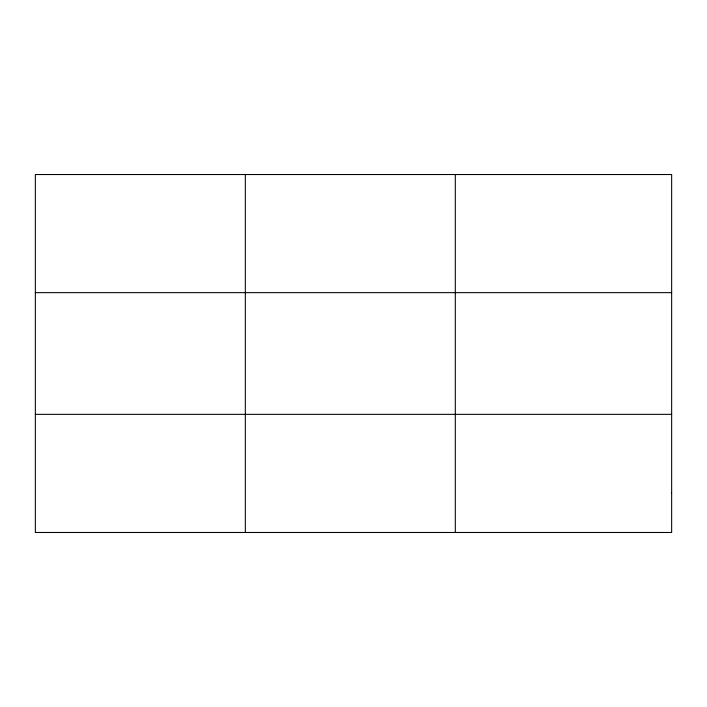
<?xml version="1.0" encoding="UTF-8"?>
<svg xmlns="http://www.w3.org/2000/svg" width="707" height="707" viewBox="0 0 707 707"><rect width="100%" height="100%" fill="white"/><g stroke="black" fill="none" stroke-linecap="round" stroke-linejoin="round"><path stroke-width="1.06" d="M245.329 532.477L245.329 174.523M455.308 532.477L455.308 174.523M35.35 292.645L671.65 292.645M35.35 414.355L671.65 414.355M671.65 493.097L671.65 532.477L35.35 532.477L35.35 174.523L671.65 174.523L671.65 493.097"/></g></svg>
